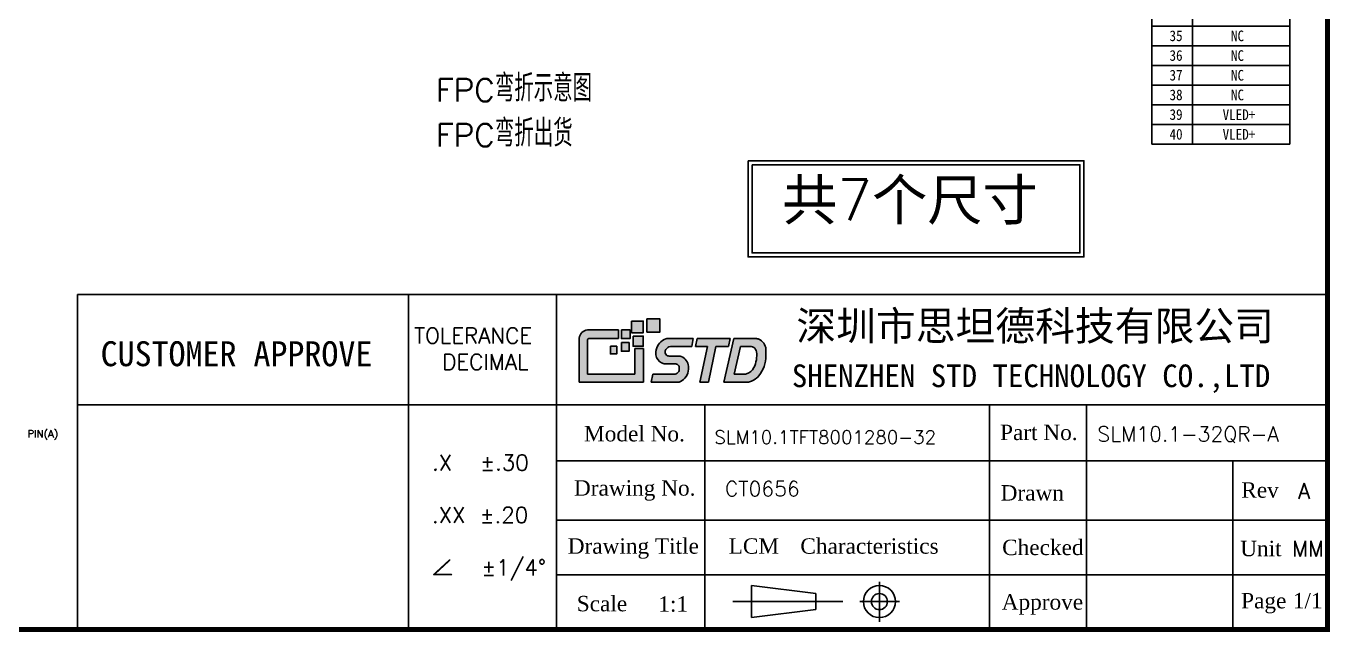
# Model space of a CAD drawing. Header units: millimetres. Extents: x 1532 to 2244, y 694 to 1195.
# Drawn here: x 1804.5 to 2243.8, y 693.7 to 897.8 of the extents above; entities that cross this region are included whole.
import ezdxf

# ---------------------------------------------------------------- set-up
doc = ezdxf.new("R2010")
doc.units = ezdxf.units.MM
doc.layers.add('DIM（标注）', color=3, linetype='Continuous', lineweight=9)
doc.layers.add('文字', color=7, linetype='Continuous')
doc.styles.add('ISO-25', font='simplex.shx', dxfattribs={"width": 0.9, "bigfont": 'gbcbig.shx'})
doc.styles.add('RD', font='ROMAND.shx')
doc.styles.get("Standard").update_dxf_attribs({"font": 'txt', "bigfont": 'gbcbig.shx'})

msp = doc.modelspace()

# ---------------------------------------------------------------- hatches: boundary and pattern name
at = {"true_color": 0x028ede}
h = msp.add_hatch(color=142, dxfattribs=at)
h.dxf.hatch_style = 1
h.paths.add_polyline_path([(2012.555, 789.16), (2009.614, 789.16), (2009.614, 780.59), (1993.734, 780.59), (1993.734, 792.164, -0.4142136), (1994.164, 792.594), (2004.166, 792.594), (2004.166, 795.419), (1993.72, 795.419, 0.3834193), (1990.925, 792.625), (1990.925, 777.806), (2012.555, 777.806)])
h.paths.add_polyline_path([(2027.714, 782.18, 0.013714), (2027.716, 782.227), (2027.716, 783.118, 0.0172501), (2027.714, 783.178, 0.2908032), (2025.279, 786.482, 0.0927168), (2024.502, 786.627), (2021.174, 786.627, -0.1163373), (2020.597, 786.763, -0.1364789), (2020.034, 787.272, -0.2665411), (2020.07, 788.815, -0.197124), (2021.595, 789.834, -0.049935), (2021.851, 789.859), (2028.84, 789.859), (2029.314, 792.54), (2020.804, 792.54, 0.085565), (2020.085, 792.416, 0.2538434), (2016.818, 788.782, 0.058817), (2016.759, 788.281), (2016.759, 787.012, 0.0962505), (2016.915, 786.207, 0.2456508), (2019.479, 784.024, 0.0559212), (2019.956, 783.971), (2023.54, 783.971, -0.07533), (2023.667, 783.951, -0.2416482), (2024.55, 783.087, -0.080582), (2024.572, 782.951), (2024.572, 782.088, -0.1252593), (2024.415, 781.472, -0.2020811), (2023.256, 780.547, -0.0688012), (2023.14, 780.531), (2015.67, 780.531), (2015.162, 777.844), (2024.037, 777.844, 0.1136009), (2024.976, 778.06, 0.2723168)])
h.paths.add_polyline_path([(2036.955, 789.861), (2041.17, 789.861), (2041.747, 792.54), (2030.645, 792.54), (2030.068, 789.861), (2034.076, 789.861), (2031.539, 777.854), (2034.418, 777.854)])
h.paths.add_polyline_path([(2053.798, 785.797, 0.0225718), (2053.808, 786.029), (2053.808, 788.868, 0.0224042), (2053.805, 788.945, 0.2700041), (2051.418, 792.309, 0.1069884), (2050.351, 792.54), (2042.937, 792.54), (2039.625, 777.854), (2047.544, 777.854, 0.0757673), (2048.313, 777.972, 0.0898757), (2050.754, 779.248, 0.0359237), (2050.846, 779.331, 0.1705918)])
h.paths.add_polyline_path([(2043.106, 780.484), (2045.223, 789.874), (2048.786, 789.874, -0.1658632), (2049.713, 789.574, -0.2076763), (2050.609, 788.043, -0.161771), (2049.719, 782.743, -0.2066682), (2047.277, 780.608, -0.0779274), (2046.488, 780.484)], flags=16)
h = msp.add_hatch(color=3)
h.dxf.hatch_style = 1
h.paths.add_polyline_path([(2001.424, 787.342), (2003.537, 787.342), (2003.537, 789.946), (2001.424, 789.946)])
h.paths.add_polyline_path([(2005.111, 788.24), (2007.679, 788.24), (2007.679, 791.188), (2005.111, 791.188)])
h.paths.add_polyline_path([(2008.061, 792.505), (2008.061, 795.453), (2005.099, 795.453), (2005.099, 792.505)])
h.paths.add_polyline_path([(2009.033, 789.95), (2012.462, 789.95), (2012.462, 793.365), (2009.033, 793.365)])
h.paths.add_polyline_path([(2012.462, 794.475), (2012.462, 798.406), (2008.517, 798.406), (2008.517, 794.475)])
h.paths.add_polyline_path([(2013.692, 799.132), (2013.692, 794.722), (2018.092, 794.722), (2018.092, 799.132)])

# ---------------------------------------------------------------- linework, layer by layer
for p, q in [((2183.858, 1132.079), (2183.858, 857.98)), ((2230.324, 1132.079), (2230.324, 857.98)), ((2197.457, 1123.326), (2197.457, 857.98)), ((2230.324, 897.782), (2183.858, 897.782)), ((2230.324, 891.148), (2183.858, 891.148)), ((2230.324, 884.515), (2183.858, 884.515)), ((2230.324, 877.881), (2183.858, 877.881)), ((2230.324, 871.247), (2183.858, 871.247)), ((2230.324, 864.614), (2183.858, 864.614)), ((2230.324, 857.98), (2183.858, 857.98))]:
    msp.add_line(p, q)
at = {"color": 0}
for p, q in [((2242.954, 807.361), (1821.897, 807.361)), ((1933.406, 807.361), (1933.406, 694.549)), ((1983.287, 807.361), (1983.287, 694.549)), ((2242.954, 770.231), (1959.145, 770.231)), ((2033.167, 770.231), (2033.167, 694.549)), ((2129.168, 770.231), (2129.168, 694.549)), ((2161.818, 694.549), (2161.818, 770.231)), ((2242.954, 751.311), (1983.287, 751.311)), ((2211.046, 712.929), (2211.046, 751.311)), ((2242.954, 731.309), (1983.287, 731.309)), ((2242.954, 712.929), (1983.287, 712.929)), ((2211.046, 712.929), (2211.046, 694.549)), ((2070.577, 706.612), (2048.953, 709.315)), ((2048.953, 698.503), (2048.953, 709.315)), ((2092.026, 697.109), (2092.026, 710.611)), ((2079.706, 703.909), (2042.671, 703.909)), ((2070.577, 701.206), (2070.577, 706.612)), ((2085.482, 703.909), (2098.851, 703.909)), ((2070.577, 701.206), (2048.953, 698.503))]:
    msp.add_line(p, q, dxfattribs=at)
at = {"color": 152, "true_color": 0x077bda}
for p, q in [((2004.166, 795.419), (1993.72, 795.419)), ((2004.166, 792.594), (2004.166, 795.419)), ((1990.925, 792.625), (1990.925, 777.806)), ((1993.734, 780.59), (1993.734, 792.164)), ((1994.164, 792.594), (2004.166, 792.594)), ((2029.314, 792.54), (2028.84, 789.859)), ((2030.068, 789.861), (2030.645, 792.54)), ((2030.645, 792.54), (2041.747, 792.54)), ((2042.937, 792.54), (2039.625, 777.854)), ((2041.17, 789.861), (2041.747, 792.54)), ((2012.555, 789.16), (2009.614, 789.16)), ((2009.614, 789.16), (2009.614, 780.59)), ((2012.555, 777.806), (2012.555, 789.16)), ((2030.068, 789.861), (2034.076, 789.861)), ((2034.076, 789.861), (2031.539, 777.854)), ((2036.955, 789.861), (2034.418, 777.854)), ((2036.955, 789.861), (2041.17, 789.861)), ((2045.223, 789.874), (2043.106, 780.484)), ((1990.925, 777.806), (2012.555, 777.806)), ((2009.614, 780.59), (1993.734, 780.59)), ((2015.67, 780.531), (2015.162, 777.844)), ((2031.539, 777.854), (2034.418, 777.854))]:
    msp.add_line(p, q, dxfattribs=at)
at = {"color": 0, "linetype": 'Continuous'}
msp.add_line((1959.145, 770.231), (1821.897, 770.231), dxfattribs=at)
at = {"color": 0, "lineweight": -2}
msp.add_line((2242.954, 694.549), (1786.804, 694.549), dxfattribs=at)
at = {"const_width": 1.704}
msp.add_lwpolyline([(1533.23, 1194.306), (2242.954, 1194.306), (2242.954, 694.549), (1533.23, 694.549), (1533.23, 1194.306), (1537.71, 1194.306)], dxfattribs=at)
at = {"color": 0}
msp.add_lwpolyline([(1533.23, 1194.306), (2242.954, 1194.306), (2242.954, 694.549), (1533.23, 694.549)], close=True, dxfattribs=at)
for points in [[(2047.775, 852.429), (2160.946, 852.429), (2160.946, 820.051), (2047.775, 820.051)], [(2049.139, 851.065), (2159.582, 851.065), (2159.582, 821.415), (2049.139, 821.415)]]:
    msp.add_lwpolyline(points, close=True)
at = {"color": 0, "linetype": 'Continuous'}
msp.add_lwpolyline([(1821.897, 694.549), (1821.897, 807.361)], dxfattribs=at)
at = {"color": 3}
for points in [[(2005.099, 795.453), (2008.061, 795.453), (2008.061, 792.505), (2005.099, 792.505)], [(2008.517, 798.406), (2012.462, 798.406), (2012.462, 794.475), (2008.517, 794.475)], [(2013.692, 799.132), (2018.092, 799.132), (2018.092, 794.722), (2013.692, 794.722)], [(2005.111, 791.188), (2007.679, 791.188), (2007.679, 788.24), (2005.111, 788.24)], [(2009.033, 793.365), (2012.462, 793.365), (2012.462, 789.95), (2009.033, 789.95)], [(2001.424, 789.946), (2003.537, 789.946), (2003.537, 787.342), (2001.424, 787.342)]]:
    msp.add_lwpolyline(points, close=True, dxfattribs=at)
at = {"color": 152, "true_color": 0x077bda}
for points in [[(2029.314, 792.54), (2020.804, 792.54, 0.085565), (2020.085, 792.416, 0.2538434), (2016.818, 788.782, 0.058817), (2016.759, 788.281), (2016.759, 787.012, 0.0962505), (2016.915, 786.207, 0.2456508), (2019.479, 784.024, 0.0559212), (2019.956, 783.971), (2023.54, 783.971, -0.07533), (2023.667, 783.951, -0.2416482), (2024.55, 783.087, -0.080582), (2024.572, 782.951), (2024.572, 782.088, -0.1252593), (2024.415, 781.472, -0.2020811), (2023.256, 780.547, -0.0688012), (2023.14, 780.531), (2015.67, 780.531)], [(2042.937, 792.54), (2050.351, 792.54, -0.1069884), (2051.418, 792.309, -0.2700041), (2053.805, 788.945, -0.0224042), (2053.808, 788.868), (2053.808, 786.029, -0.0225718), (2053.798, 785.797, -0.1705918), (2050.846, 779.331, -0.0359237), (2050.754, 779.248, -0.0898757), (2048.313, 777.972, -0.0757673), (2047.544, 777.854), (2039.625, 777.854)], [(2028.84, 789.859), (2021.851, 789.859, 0.049935), (2021.595, 789.834, 0.197124), (2020.07, 788.815, 0.2665411), (2020.034, 787.272, 0.1364789), (2020.597, 786.763, 0.1163373), (2021.174, 786.627), (2024.502, 786.627, -0.0927168), (2025.279, 786.482, -0.2908032), (2027.714, 783.178, -0.0172501), (2027.716, 783.118), (2027.716, 782.227, -0.013714), (2027.714, 782.18, -0.2723168), (2024.976, 778.06, -0.1136009), (2024.037, 777.844), (2015.162, 777.844)], [(2045.223, 789.874), (2048.833, 789.874, -0.1578433), (2049.713, 789.574, -0.2076763), (2050.609, 788.043, -0.161771), (2049.719, 782.743, -0.2066682), (2047.277, 780.608, -0.0779274), (2046.488, 780.484), (2043.106, 780.484)]]:
    msp.add_lwpolyline(points, format="xyb", dxfattribs=at)
at = {"color": 0}
for radius in [5.406, 2.703]:
    msp.add_circle((2092.026, 703.909), radius, dxfattribs=at)
at = {"color": 152, "true_color": 0x077bda}
for centre, radius, start, end in [((1993.877, 792.468), 2.956, 93.04443, 176.95557), ((1994.164, 792.164), 0.43, 90, 180)]:
    msp.add_arc(centre, radius, start, end, dxfattribs=at)

# ---------------------------------------------------------------- texts
for s, height, p in [('SLM10.1TFT8001280-32', 4.50383, (2036.433, 757.052)), ('SLM10.1-32QR-A', 5.0232, (2165.456, 757.852)), ('CT0656', 5.0232, (2039.984, 739.42))]:
    msp.add_text(s, height=height).set_placement(p)
at = {"attachment_point": 1}
for s, insert, char_height, width in [('{\\H0.84674x;FPC}弯折示意图\\P{\\H0.84674x;FPC}弯折出货', (1942.665, 881.487), 9.1, 147.31996), ('TOLERANCE\\P  DECIMAL', (1935.318, 796.149), 5.2986, 61.19916), ('.X  %%P.30\\P\\P.XX %%P.20\\P{\\fISOCPEUR|b0|i0|c0|p34;\\P∠}  %%P1/4%%D', (1941.288, 753.384), 5.29863, 61.19916)]:
    msp.add_mtext(s, dxfattribs=dict(at, insert=insert, char_height=char_height, width=width))
at = {"insert": (2059.245, 846.107), "char_height": 13.63927, "attachment_point": 1}
msp.add_mtext_dynamic_manual_height_columns('{\\fSimSun|b0|i0|c134|p2;共}7{\\fSimSun|b0|i0|c134|p2;个尺寸}', width=110.44291, gutter_width=85.245, heights=[0], dxfattribs=at)
at = {"color": 3, "width": 317.85977, "attachment_point": 1}
for s, insert, char_height in [('{\\fSimSun|b0|i0|c134|p54;深圳市思坦德科技有限公司}', (2064.066, 801.708), 9.828), ('{\\fSimSun|b0|i0|c134|p54;SHENZHEN STD TECHNOLOGY CO.,LTD}', (2062.524, 783.804), 7.644)]:
    msp.add_mtext(s, dxfattribs=dict(at, insert=insert, char_height=char_height))
at = {"color": 0, "attachment_point": 1}
for s, insert, char_height, width in [('{\\fNSimSun|b0|i0|c0|p49;CUSTOMER APPROVE}', (1829.656, 791.632), 8.41157, 169.51565), ('{\\fTimes New Roman|b0|i0|c134|p18;Model No.}', (1992.527, 763.075), 5.18966, 66.46141), ('{\\fTimes New Roman|b0|i0|c134|p18;Part No.}', (2132.683, 763.529), 5.18966, 66.46141), ('{\\fTimes New Roman|b0|i0|c134|p18;Drawing No.}', (1989.126, 744.801), 5.18966, 66.46141), ('{\\fTimes New Roman|b0|i0|c134|p18;Drawn}', (2132.878, 743.148), 5.18966, 66.46141), ('{\\fTimes New Roman|b0|i0|c134|p18;Rev}', (2213.953, 744.099), 5.18966, 66.46141), ('A', (2233.149, 743.761), 5.19, 66.46141), ('{\\fTimes New Roman|b0|i0|c0|p18;Drawing Title}', (1987.028, 725.234), 5.18966, 44.33409), ('{\\fTimes New Roman|b0|i0|c134|p18;LCM}', (2041.243, 725.234), 5.18966, 66.46141), ('{\\fTimes New Roman|b0|i0|c134|p18;Characteristics}', (2065.397, 725.234), 5.18966, 66.46141), ('{\\fTimes New Roman|b0|i0|c134|p18;Checked}', (2133.383, 724.767), 5.18966, 66.46141), ('{\\fTimes New Roman|b0|i0|c134|p18;Unit}', (2213.582, 724.392), 5.18966, 66.46141), ('MM', (2231.123, 724.333), 5.1897, 66.46141), ('{\\fTimes New Roman|b0|i0|c134|p18;Scale}', (1990.073, 705.835), 5.18966, 66.46141), ('{\\fTimes New Roman|b0|i0|c134|p18;1:1}', (2017.548, 705.716), 5.18966, 66.46141), ('{\\fTimes New Roman|b0|i0|c134|p18;Approve}', (2133.237, 706.387), 5.18966, 66.46141), ('{\\fTimes New Roman|b0|i0|c134|p18;Page}', (2213.896, 706.828), 5.18966, 66.46141), ('{\\fTimes New Roman|b0|i0|c134|p18;1/1}', (2231.316, 706.828), 5.18966, 66.46141)]:
    msp.add_mtext(s, dxfattribs=dict(at, insert=insert, char_height=char_height, width=width))
at = {"layer": 'DIM（标注）', "color": 4, "style": 'RD'}
msp.add_text('PIN(A)', height=2.4862, dxfattribs=at).set_placement((1804.993, 759.2))
at = {"layer": '文字', "char_height": 3.5937, "width": 27.00116, "attachment_point": 1, "style": 'ISO-25'}
for s, insert in [('{\\fSimSun|b0|i0|c134|p2;35}', (2189.768, 896.345)), ('{\\fSimSun|b0|i0|c134|p2;NC}', (2210.477, 896.303)), ('{\\fSimSun|b0|i0|c134|p2;36}', (2189.768, 889.712)), ('{\\fSimSun|b0|i0|c134|p2;NC}', (2210.477, 889.669)), ('{\\fSimSun|b0|i0|c134|p2;37}', (2189.768, 883.078)), ('{\\fSimSun|b0|i0|c134|p2;NC}', (2210.477, 883.036)), ('{\\fSimSun|b0|i0|c134|p2;38}', (2189.768, 876.444)), ('{\\fSimSun|b0|i0|c134|p2;NC}', (2210.477, 876.402)), ('{\\fSimSun|b0|i0|c134|p2;39}', (2189.768, 869.811)), ('{\\fSimSun|b0|i0|c134|p2;VLED+}', (2207.663, 869.768)), ('{\\fSimSun|b0|i0|c134|p2;40}', (2189.768, 863.177)), ('{\\fSimSun|b0|i0|c134|p2;VLED+}', (2207.663, 863.135))]:
    msp.add_mtext(s, dxfattribs=dict(at, insert=insert))

doc.saveas('drawing.dxf')
